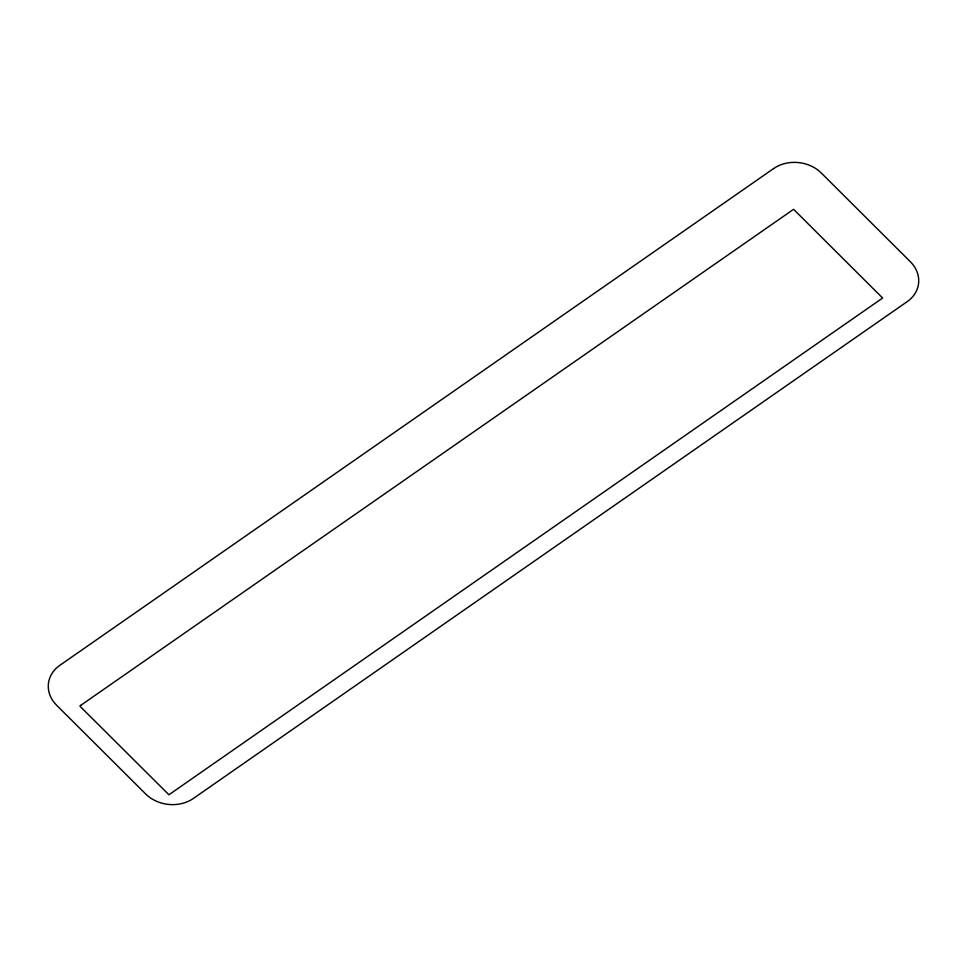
<?xml version="1.0" encoding="UTF-8"?>
<svg xmlns="http://www.w3.org/2000/svg" width="967" height="967" viewBox="0 0 967 967"><rect width="100%" height="100%" fill="white"/><g stroke="black" fill="none" stroke-linecap="round" stroke-linejoin="round"><path stroke-width="1.45" d="M80.66 705.414L79.886 706.043L80.551 706.804L168.923 794.765L882.629 298.029L793.593 209.307L80.66 705.414M773.576 168.584L59.857 665.32A33.918 28.309 6.9 0 0 56.63 705.245L145.679 793.967A33.918 28.309 6.9 0 0 193.424 798.416L907.143 301.68A33.918 28.309 6.9 0 0 910.37 261.755L821.321 173.033A33.918 28.309 6.9 0 0 773.576 168.584"/></g></svg>
